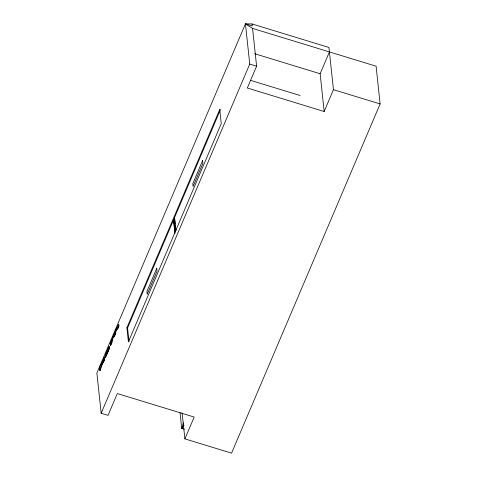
<?xml version="1.0" encoding="UTF-8"?>
<svg xmlns="http://www.w3.org/2000/svg" width="477" height="477" viewBox="0 0 477 477"><rect width="100%" height="100%" fill="white"/><g stroke="black" fill="none" stroke-linecap="round" stroke-linejoin="round"><path stroke-width="0.72" d="M110.443 345.426L111.755 342.337L111.994 339.767L113.711 335.886L112.107 340.345L112.029 342.42L110.718 345.509L110.217 343.297L111.433 340.429L111.743 340.816L111.433 340.429M109.299 347.387L106.043 354.632L109.132 346.666L105.948 353.368L104.737 357.792L106.073 355.645L109.573 347.471C109.501 348.574 103.974 362.27 105.25 356.218M184.462 429.205L181.719 428.364L183.436 422.723M111.469 340.733L113.437 335.802M111.743 340.816L113.711 335.886M102.943 361.954L104.052 357.786L100.975 365.948L100.808 364.392L100.558 365.71M101.458 365.412L102.436 361.59M104.052 357.786L102.436 362.55L104.672 359.712L101.911 365.018L100.087 370.498L99.496 367.475L100.808 364.392M99.812 370.408L101.637 364.935L104.397 359.628M115.512 331.968L117.109 327.765M106.848 352.461L106.305 354.316L107.146 352.342M106.222 353.451L106.645 352.384M252.566 28.417L256.602 66.172L247.313 87.995L324.175 111.499L333.459 89.67L328.951 47.461L252.089 23.957L245.44 23.85L96.873 373.062L101.172 413.279L108.035 415.378L117.324 393.555L194.181 417.053L184.897 438.882L231.56 453.15L380.127 103.938L376.091 66.19L252.566 28.417L245.44 23.85L249.739 64.073L101.172 413.279M114.212 336.565L115.523 333.477C114.85 332.177 117.276 325.624 117.42 329.023L117.694 329.106C117.551 325.713 115.124 332.26 115.798 333.56L114.212 336.565L113.985 334.437L115.476 331.652M102.978 361.035L104.326 357.875M111.707 340.512L110.217 343.297M114.504 333.948L115.231 332.231M106.592 354.071L109.549 346.749L109.191 346.988M117.42 329.023L118.731 325.934L118.481 324.408L115.237 331.885L115.201 331.569M117.694 329.106L119.006 326.018L118.755 324.491L118.469 324.855M219.742 109.519L221.25 123.615L128.396 341.872L126.888 327.777L219.742 109.519L220.428 109.728M129.005 341.377L127.574 327.985L173.539 219.945L174.958 231.971M175.822 230.451L174.463 217.762L220.135 110.414M173.676 219.986L174.463 217.762M324.175 111.499L320.139 73.744L329.428 51.921M108.517 349.856L109.573 347.471M107.236 351.501L107.933 350.029M107.641 350.046L108.529 348.15M106.681 354.363L108.136 350.905L107.981 350.368M103.497 361.465L104.672 359.712M180.032 412.593L181.719 428.364L183.788 425.281M181.719 428.364L184.044 425.496M245.44 23.85L252.303 25.949L252.089 23.957M254.664 53.722L320.139 73.744M249.739 64.073L256.602 66.172M333.459 89.67L380.127 103.938M250.52 80.345L300.087 95.501M126.888 327.777L127.574 327.985M99.496 367.475L100.087 370.498M174.606 217.804L175.28 224.148M175.429 225.561L175.959 230.492M173.539 219.945L174.97 233.336M182.125 412.975L184.897 438.882M106.073 353.874L106.031 354.232L107.993 349.623L106.073 353.874M156.754 268.366L146.91 291.501L147.208 294.285L157.052 271.151L156.754 268.366M202.624 160.546L192.78 183.681L193.078 186.471L202.922 163.337L202.624 160.546"/></g></svg>
